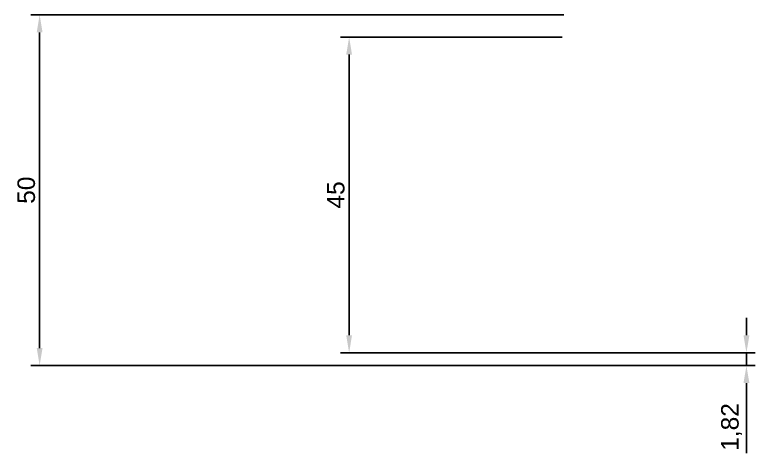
# Model space of a CAD drawing. Header units: millimetres. Extents: x 1469 to 3191, y 404 to 1558.
# Drawn here: x 2675.7 to 2781.3, y 1495.7 to 1558.2 of the extents above; entities that cross this region are included whole.
import ezdxf

# ---------------------------------------------------------------- set-up
doc = ezdxf.new("R2010")
doc.units = ezdxf.units.MM
doc.layers.add('Cota', color=90, linetype='Continuous', lineweight=100, plot=False)
doc.styles.get("Standard").update_dxf_attribs({"font": 'arial.ttf'})
doc.dimstyles.new('ISO-25', dxfattribs={"dimtxt": 2.5, "dimasz": 2.5, "dimexe": 1.25, "dimexo": 0.625, "dimtad": 1, "dimtxsty": 'Standard', "dimcen": 2.5, "dimadec": 0, "dimazin": 0, "dimtfac": 1, "dimtmove": 0, "dimatfit": 3, "dimfxl": 1, "dimarcsym": 0})

# ---------------------------------------------------------------- blocks, each defined once
blk = doc.blocks.new('*D67')
at = {"layer": 'Cota', "color": 0, "lineweight": -2, "transparency": 16777216}
for p, q in [((2754.01, 1558.22), (2677.95, 1558.22)), ((2679.2, 1510.72), (2679.2, 1555.72)), ((2754.01, 1508.22), (2677.95, 1508.22))]:
    blk.add_line(p, q, dxfattribs=at)
at = {"layer": 'Cota', "color": 0, "transparency": 16777216}
for points in [[(2678.78, 1555.72), (2679.61, 1555.72), (2679.2, 1558.22)], [(2678.78, 1510.72), (2679.61, 1510.72), (2679.2, 1508.22)]]:
    blk.add_solid(points, dxfattribs=at)
at = {"layer": 'Defpoints', "color": 0, "transparency": 16777216}
for p in [(2679.2, 1558.22), (2754.64, 1558.22), (2754.64, 1508.22)]:
    blk.add_point(p, dxfattribs=at)
at = {"layer": 'Cota', "color": 0, "transparency": 16777216, "insert": (2677.3, 1533.22), "char_height": 2.5, "attachment_point": 5, "rotation": 90}
blk.add_mtext('50', dxfattribs=at)
blk = doc.blocks.new('*D68')
at = {"layer": 'Cota', "color": 0, "lineweight": -2, "transparency": 16777216}
for p, q in [((2753.78, 1555.04), (2722.11, 1555.04)), ((2723.36, 1512.54), (2723.36, 1552.54)), ((2753.78, 1510.04), (2722.11, 1510.04))]:
    blk.add_line(p, q, dxfattribs=at)
at = {"layer": 'Cota', "color": 0, "transparency": 16777216}
for points in [[(2722.94, 1552.54), (2723.77, 1552.54), (2723.36, 1555.04)], [(2722.94, 1512.54), (2723.77, 1512.54), (2723.36, 1510.04)]]:
    blk.add_solid(points, dxfattribs=at)
at = {"layer": 'Defpoints', "color": 0, "transparency": 16777216}
for p in [(2723.36, 1555.04), (2754.41, 1555.04), (2754.41, 1510.04)]:
    blk.add_point(p, dxfattribs=at)
at = {"layer": 'Cota', "color": 0, "transparency": 16777216, "insert": (2721.46, 1532.54), "char_height": 2.5, "attachment_point": 5, "rotation": 90}
blk.add_mtext('45', dxfattribs=at)
blk = doc.blocks.new('*D69')
at = {"layer": 'Cota', "color": 0, "lineweight": -2, "transparency": 16777216}
for p, q in [((2780.05, 1512.54), (2780.05, 1515.04)), ((2744.62, 1510.04), (2781.3, 1510.04)), ((2780.05, 1510.04), (2780.05, 1508.22)), ((2744.62, 1508.22), (2781.3, 1508.22)), ((2780.05, 1505.72), (2780.05, 1495.73))]:
    blk.add_line(p, q, dxfattribs=at)
at = {"layer": 'Cota', "color": 0, "transparency": 16777216}
for points in [[(2779.63, 1512.54), (2780.47, 1512.54), (2780.05, 1510.04)], [(2779.63, 1505.72), (2780.47, 1505.72), (2780.05, 1508.22)]]:
    blk.add_solid(points, dxfattribs=at)
at = {"layer": 'Defpoints', "color": 0, "transparency": 16777216}
for p in [(2743.99, 1510.04), (2743.99, 1508.22), (2780.05, 1508.22)]:
    blk.add_point(p, dxfattribs=at)
at = {"layer": 'Cota', "color": 0, "transparency": 16777216, "insert": (2777.92, 1499.47), "char_height": 2.5, "attachment_point": 5, "rotation": 90}
blk.add_mtext('1,82', dxfattribs=at)

msp = doc.modelspace()

# ---------------------------------------------------------------- dimensions: what is measured, and where the dimension line sits
at = {"layer": 'Cota'}
for p1, p2, distance, picture, middle in [((2754.638, 1508.216, -0.156), (2754.638, 1558.216, -0.156), 75.441, '*D67', (2677.296, 1533.216, -0.156)), ((2754.41, 1510.035, -0.156), (2754.41, 1555.035, -0.156), 31.053, '*D68', (2721.461, 1532.535, -0.156)), ((2743.991, 1510.035, -0.156), (2743.991, 1508.216, -0.156), 36.058, '*D69', (2777.921, 1499.475, -0.156))]:
    dim = msp.add_aligned_dim(p1=p1, p2=p2, distance=distance, dimstyle='ISO-25', dxfattribs=at)
    dim.commit()
    dim.dimension.update_dxf_attribs({"geometry": picture, "text_midpoint": middle})

doc.saveas('drawing.dxf')
